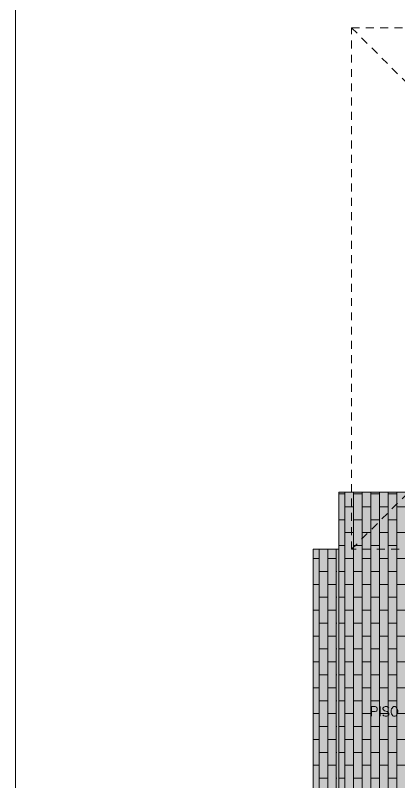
# Model space of a CAD drawing. Header units: metres. Extents: x 113 to 2416, y -346 to 476.
# Drawn here: x 113.19 to 119.22, y -155.58 to -143.52 of the extents above; entities that cross this region are included whole.
import ezdxf

# ---------------------------------------------------------------- set-up
doc = ezdxf.new("R2010")
doc.units = ezdxf.units.M
doc.linetypes.add('0', pattern=[0])
doc.linetypes.add('HIDDEN2', pattern=[0.1875, 0.125, -0.0625])
doc.layers.get('0').update_dxf_attribs({"color": 250, "linetype": '0', "lineweight": 20})
doc.layers.get('Defpoints').update_dxf_attribs({"color": 6})
for name, color, linetype, lineweight in [('baños', 140, 'Continuous', 0), ('piso', 253, 'Continuous', 0), ('SE-3', 253, 'Continuous', 5), ('textos', 7, 'Continuous', 0)]:
    doc.layers.add(name, color=color, linetype=linetype, lineweight=lineweight)
doc.layers.add('hatch piso', color=253, linetype='Continuous', lineweight=0, transparency=0.7)
doc.layers.add('Techos 1', color=7, linetype='HIDDEN2', lineweight=9, true_color=0x42391a)
doc.styles.get("Standard").update_dxf_attribs({"font": 'arial.ttf', "height": 0.1875})
pattern_1 = [(270, (38.70153, 39.36118), (0.1354836, -2e-17), []), (0, (38.70153, 39.36118), (0.1354836, 0.2032), [0.1354836, -0.1354836])]

# ---------------------------------------------------------------- blocks, each defined once
blk = doc.blocks.new('PL BASE 1N NASAS 09')
at = {"layer": 'piso'}
for p, q in [((-122.391, -41.65), (-123.531, -41.65)), ((-123.531, -41.65), (-123.531, -48.845)), ((-123.931, -42.55), (-123.931, -47.944)), ((-123.931, -42.55), (-123.531, -42.55))]:
    blk.add_line(p, q, dxfattribs=at)
at = {"layer": 'Techos 1'}
for p, q in [((-123.331, -42.55), (-123.331, -34.35)), ((-123.331, -34.35), (-113.531, -34.35)), ((-123.331, -34.35), (-119.231, -38.45)), ((-123.331, -42.55), (-119.231, -38.45)), ((-121.231, -42.55), (-123.331, -42.55))]:
    blk.add_line(p, q, dxfattribs=at)
blk = doc.blocks.new('PL MUEBLES 1N NASAS 09')
at = {"layer": 'hatch piso'}
h = blk.add_hatch(dxfattribs=at)
h.set_pattern_fill('AR-BRSTD', color=256, scale=0.002, angle=-90)
h.set_pattern_definition(pattern_1)
edge = h.paths.add_edge_path()
edge.add_arc((42.205, 44.728), 0.0254, 5.5979, 84.4021)
edge.add_line((42.208, 44.754), (42.01, 44.754))
edge.add_arc((42.01, 44.834), 0.08, 180, 270, ccw=False)
edge.add_line((41.93, 44.834), (41.93, 46.55))
edge.add_line((41.93, 46.55), (38.73, 46.55))
edge.add_line((38.73, 46.55), (38.73, 39.361))
edge.add_line((38.73, 39.361), (41.93, 39.361))
edge.add_line((41.93, 39.361), (41.93, 41.074))
edge.add_arc((42.01, 41.074), 0.08, 91.7582, 180, ccw=False)
edge.add_line((42.008, 41.153), (42.193, 41.154))
edge.add_arc((42.19, 41.194), 0.04, 273.219, 360)
edge.add_line((42.23, 41.194), (42.23, 44.731))
h = blk.add_hatch(dxfattribs=at)
h.set_pattern_fill('AR-BRSTD', color=256, scale=0.002, angle=-90)
h.set_pattern_definition(pattern_1)
h.paths.add_polyline_path([(38.702, 45.65), (38.33, 45.65), (38.33, 40.261), (38.702, 40.261)])
at = {"layer": 'baños'}
blk.add_blockref('PL BASE 1N NASAS 09', (162.262, 88.203), dxfattribs=at)

msp = doc.modelspace()

# ---------------------------------------------------------------- hatches: boundary and pattern name
at = {"layer": 'SE-3', "true_color": 0xffc78f, "transparency": 33554483}
h = msp.add_hatch(color=31, dxfattribs=at)
h.dxf.hatch_style = 1
edge = h.paths.add_edge_path()
edge.add_line((121.767, -152.833), (121.767, -156.368))
edge.add_arc((121.727, -156.368), 0.04, 270, 360, ccw=False)
edge.add_line((121.727, -156.408), (121.547, -156.408))
edge.add_arc((121.547, -156.488), 0.08, 90, 180)
edge.add_line((121.467, -156.488), (121.467, -158.158))
edge.add_arc((121.417, -158.158), 0.05, -90, 0, ccw=False)
edge.add_line((121.417, -158.208), (118.267, -158.204))
edge.add_line((118.267, -158.204), (118.267, -157.308))
edge.add_line((118.267, -157.308), (117.867, -157.303))
edge.add_line((117.867, -157.303), (117.867, -151.908))
edge.add_line((117.867, -151.908), (118.267, -151.908))
edge.add_line((118.267, -151.908), (118.267, -151.008))
edge.add_line((118.267, -151.008), (121.417, -151.008))
edge.add_arc((121.417, -151.058), 0.05, 0, 90, ccw=False)
edge.add_line((121.467, -151.058), (121.467, -152.728))
edge.add_arc((121.547, -152.728), 0.08, 180, 270)
edge.add_line((121.547, -152.808), (121.742, -152.808))
edge.add_arc((121.742, -152.833), 0.025, 0, 90, ccw=False)

# ---------------------------------------------------------------- linework, layer by layer
at = {"layer": 'Defpoints', "lineweight": 13}
msp.add_lwpolyline([(113.19, -136.293), (169.488, -136.293), (169.488, -177.082), (113.19, -177.082)], close=True, dxfattribs=at)

# ---------------------------------------------------------------- block references
msp.add_blockref('PL MUEBLES 1N NASAS 09', (79.537, -197.562))

# ---------------------------------------------------------------- texts
at = {"layer": 'textos', "color": 5, "insert": (121.813, -154.782), "char_height": 0.15, "width": 4.23992, "attachment_point": 9}
msp.add_mtext('\\pxqc;{\\Fromans|c0;PISO EN CORALINA ^J30X60}', dxfattribs=at)

doc.saveas('drawing.dxf')
